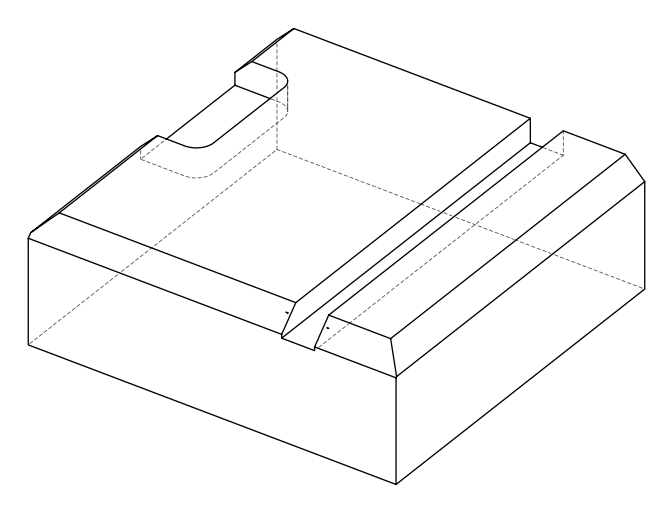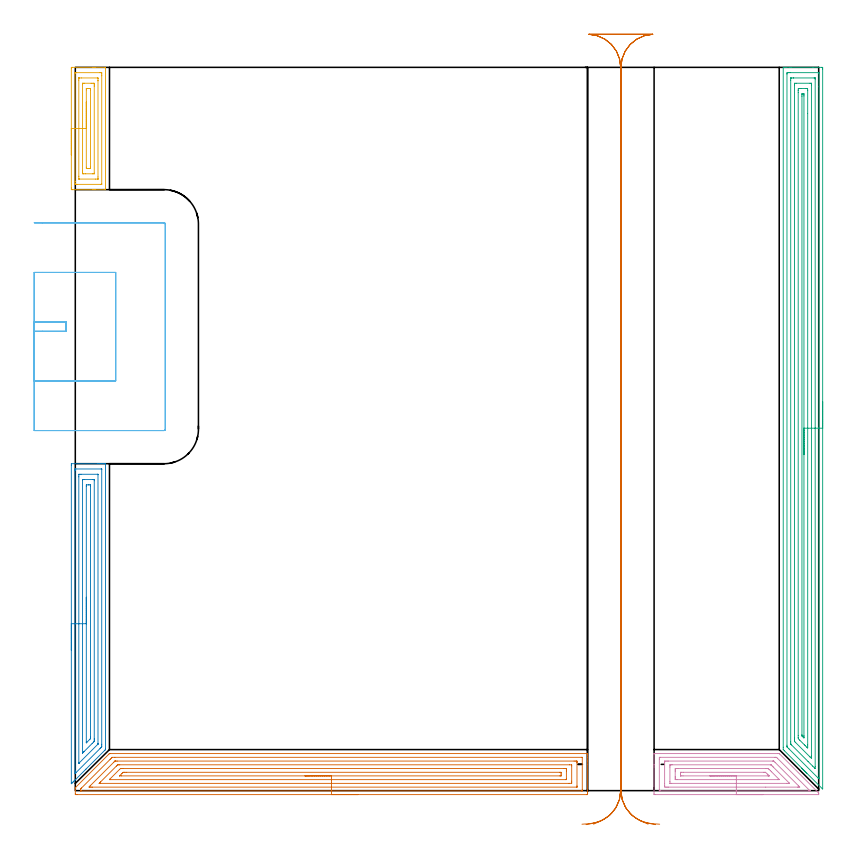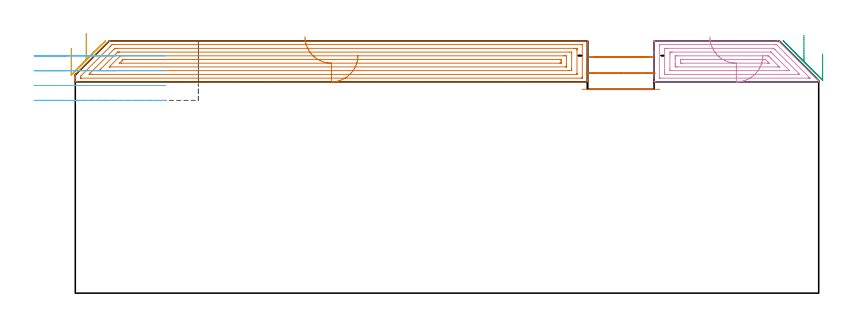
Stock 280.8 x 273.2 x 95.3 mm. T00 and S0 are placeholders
(PLAN: 7 operations, 1 tool changes, 39.9 min)
(1 AREA_MILL | FG_CHAMFER_SURFACE | UGT0205_001 | 9.29 min | 24123 mm3)
(2 AREA_MILL_1 | FG_CHAMFER_SURFACE_1 | UGT0205_001 | 4.84 min | 9904 mm3)
(3 AREA_MILL_2 | FG_CHAMFER_SURFACE_2 | UGT0205_001 | 12.95 min | 30322 mm3)
(4 AREA_MILL_3 | FG_CHAMFER_SURFACE_3 | UGT0205_001 | 2.91 min | 7186 mm3)
(5 AREA_MILL_4 | FG_CHAMFER_SURFACE_4 | UGT0205_001 | 2.1 min | 4413 mm3)
(6 MILL_SLOT | SLOT_PARTIAL_RECTANGULAR | UGT0201_107 | Follow Part, ap 6.25, ae 75% | 3.93 min | 105531 mm3)
(7 MILL_RECTANGULAR_SLOT | SLOT_RECTANGULAR | UGT0201_107 | Follow Part, ap 6.25, ae 75% | 3.94 min | 123748 mm3)
(TOOL UGT0205_001 | Chamfer Mill 20 x 3 x 45 deg. | D20 FL50 Z2)
(TOOL UGT0201_107 | End Mill 25 mm | D25 FL25 Z2)
(OP 1 AREA_MILL)
G17 G21 G94 G90
T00 M6
G54
G17 G0 G90 X106.75 Y-1.5 S1061 M3
G43 Z105.3 H0
Z89.8
G94 G1 X106.712 Z88.928 F250.
X106.598 Z88.064
X106.409 Z87.212
X106.147 Z86.38
X105.813 Z85.574
X105.41 Z84.8
X104.942 Z84.064
X104.41 Z83.372
X103.821 Z82.729
X103.178 Z82.14
X102.486 Z81.608
X101.75 Z81.14
X100.976 Z80.737
X100.17 Z80.403
X99.338 Z80.141
X98.486 Z79.952
X97.622 Z79.838
X96.75 Z79.8
X0.629
X0.486 Y-1.499 Z79.801
X0.002 Y-1.491 Z79.805
X0. Y-1.255 Z80.042
Y0.001 Z81.296
Y0.795 Z82.093
Y0.894 Z82.192
X0.002 Y1.091 Z82.388
X0.033 Y1.134 Z82.433
X12.759 Y13.859 Z95.159
X12.905 Y13.998 Z95.287
X13.147 Y14. Z95.3
X193.318
X193.491 Y13.997 Z95.288
X193.496 Y13.972 Z95.263
X193.498 Y13.934 Z95.226
X193.5 Y13.504 Z94.804
Y13.226 Z94.525
Y12.499 Z93.794
Y11.243 Z92.54
Y9.821 Z91.116
Y-0.891 Z80.406
X193.498 Y-1.157 Z80.14
X193.49 Y-1.492 Z79.806
X193.156 Y-1.499 Z79.799
X96.75 Y-1.5 Z79.8
Y-0.086 Z81.214
X2.33
X2.156 Y-0.084 Z81.216
X2.04 Y-0.081 Z81.219
X2.008 Y-0.078 Z81.222
X2.006 Y-0.075 Z81.225
X2.003 Y-0.058 Z81.242
X2.001 Y0.001 Z81.301
X2.005 Y0.413 Z81.713
X2.014 Y0.652 Z81.952
X2.246 Y0.894 Z82.194
X2.331 Y0.98 Z82.28
X13.147 Y11.798 Z93.098
X13.499 Y12.148 Z93.448
X13.856 Y12.499 Z93.799
X13.92 Y12.558 Z93.858
X13.96 Y12.58 Z93.88
X14.936 Y12.586 Z93.886
X191.17 Y12.585 Z93.885
X191.344 Y12.584 Z93.884
X191.46 Y12.581 Z93.881
X191.492 Y12.578 Z93.878
X191.494 Y12.575 Z93.875
X191.497 Y12.558 Z93.858
X191.499 Y12.499 Z93.799
X191.5 Y0.477 Z81.777
X191.496 Y0.001 Z81.301
X191.494 Y-0.05 Z81.25
X191.491 Y-0.071 Z81.229
X191.43 Y-0.079 Z81.221
X191.257 Y-0.084 Z81.216
X191.169 Y-0.085 Z81.215
X96.75 Y-0.086 Z81.214
Y1.328 Z82.628
X6.453 Y1.329 Z82.629
X5.994 Y1.33 Z82.63
X5.555 Y1.332 Z82.632
X5.382 Y1.335 Z82.635
X5.171 Y1.36 Z82.66
X5.346 Y1.541 Z82.841
X5.587 Y1.787 Z83.087
X14.512 Y10.713 Z92.013
X14.724 Y10.924 Z92.224
X14.936 Y11.132 Z92.432
X14.969 Y11.158 Z92.458
X14.992 Y11.165 Z92.465
X15.045 Y11.168 Z92.468
X15.153 Y11.17 Z92.47
X15.371 Y11.171 Z92.471
X15.83
X188.4
X188.836 Y11.17 Z92.47
X189.294 Y11.167 Z92.467
X189.446 Y11.164 Z92.464
X189.49 Y11.159 Z92.459
X189.494 Y11.055 Z92.355
X189.498 Y10.919 Z92.219
X189.499 Y10.713 Z92.013
X189.5 Y10.508 Z91.808
X189.499 Y1.787 Z83.087
X189.498 Y1.583 Z82.883
X189.49 Y1.376 Z82.676
X189.486 Y1.335 Z82.635
X189.465 Y1.333 Z82.633
X189.409 Y1.331 Z82.631
X189.294 Y1.329 Z82.629
X96.75 Y1.328 Z82.628
Y2.743 Z84.043
X9.507
X9.208 Y2.746 Z84.046
X9.059 Y2.75 Z84.05
X9.012 Y2.753 Z84.053
X9.029 Y2.771 Z84.071
X9.251 Y2.999 Z84.299
X9.476 Y3.227 Z84.527
X9.571 Y3.322 Z84.622
X15.503 Y9.254 Z90.554
X15.83 Y9.579 Z90.879
X15.953 Y9.697 Z90.997
X16.006 Y9.746 Z91.046
X16.101 Y9.75 Z91.05
X16.309 Y9.753 Z91.053
X16.724 Y9.757 Z91.057
X16.787
X186.676
X187.449 Y9.751 Z91.051
X187.489 Y9.75 Z91.05
X187.492 Y9.703 Z91.003
X187.496 Y9.594 Z90.894
X187.499 Y9.374 Z90.674
X187.5 Y3.578 Z84.878
X187.499 Y3.129 Z84.429
X187.496 Y2.907 Z84.207
X187.492 Y2.796 Z84.096
X187.488 Y2.75 Z84.05
X187.437 Y2.748 Z84.048
X186.612 Y2.743 Z84.043
X186.548
X96.75
Y4.157 Z85.457
X13.147
X12.918 Y4.16 Z85.46
X12.879 Y4.162 Z85.462
X12.873 Y4.163 Z85.463
X12.885 Y4.178 Z85.478
X12.937 Y4.237 Z85.537
X12.987 Y4.288 Z85.588
X13.023 Y4.325 Z85.625
X16.729 Y8.031 Z89.331
X17.033 Y8.323 Z89.623
X17.317 Y8.336 Z89.636
X17.618 Y8.339 Z89.639
X18.204 Y8.342 Z89.642
X184.515 Y8.343 Z89.643
X184.823 Y8.342 Z89.642
X185.414 Y8.338 Z89.638
X185.47 Y8.336 Z89.636
X185.49 Y8.326 Z89.626
X185.496 Y8.256 Z89.556
X185.498 Y8.035 Z89.335
X185.5 Y7.36 Z88.66
Y4.465 Z85.765
X185.499 Y4.296 Z85.596
X185.498 Y4.211 Z85.511
X185.494 Y4.17 Z85.47
X185.491 Y4.165 Z85.465
X185.48 Y4.162 Z85.462
X185.44 Y4.159 Z85.459
X185.131 Y4.157 Z85.457
X96.75
Y5.571 Z86.871
X17.404
X16.735 Y5.573 Z86.873
X16.724 Y5.574 Z86.874
Y5.576 Z86.876
X17.618 Y6.47 Z87.77
X17.958 Y6.803 Z88.103
X18.042 Y6.882 Z88.182
X18.092 Y6.922 Z88.222
X18.173 Y6.923 Z88.223
X18.512 Y6.927 Z88.227
X18.727 Y6.928 Z88.228
X19.406 Y6.929 Z88.229
X183.035 Y6.928 Z88.228
X183.251 Y6.927 Z88.227
X183.414 Y6.924 Z88.224
X183.487 Y6.922 Z88.222
X183.49 Y6.88 Z88.18
X183.498 Y6.681 Z87.981
X183.499 Y6.25 Z87.55
X183.498 Y5.788 Z87.088
X183.493 Y5.632 Z86.932
X183.49 Y5.581 Z86.881
X183.459 Y5.578 Z86.878
X183.375 Y5.575 Z86.875
X183.035 Y5.572 Z86.872
X96.75 Y5.571 Z86.871
X95.878 Z86.909
X95.014 Z87.023
X94.162 Z87.212
X93.33 Z87.474
X92.524 Z87.808
X91.75 Z88.211
X91.014 Z88.68
X90.322 Z89.211
X89.679 Z89.8
X89.09 Z90.443
X88.558 Z91.135
X88.09 Z91.871
X87.687 Z92.645
X87.353 Z93.451
X87.091 Z94.283
X86.902 Z95.135
X86.788 Z96.
X86.75 Z96.871
G0 Z105.3
M5
M2
(OP 2 AREA_MILL_1)
G17 G21 G94 G90
T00 M6
G54
G17 G0 G90 X-1.5 Y53.05 S1061 M3
G43 Z105.3 H0
Z92.4
G94 G1 Y53.088 Z91.528 F250.
Y53.202 Z90.664
Y53.391 Z89.812
Y53.653 Z88.98
Y53.987 Z88.174
Y54.39 Z87.4
Y54.859 Z86.664
Y55.39 Z85.972
Y55.979 Z85.329
Y56.622 Z84.74
Y57.314 Z84.208
Y58.05 Z83.74
Y58.824 Z83.337
Y59.63 Z83.003
Y60.462 Z82.741
Y61.314 Z82.552
Y62.179 Z82.438
Y63.05 Z82.4
Y122.886
X-1.494 Y123.44 Z82.403
X-1.492 Y123.49 Z82.406
X-1.436 Y123.5 Z82.462
X8.443 Z92.337
X8.989 Z92.886
X9.316 Z93.212
X9.862 Z93.758
X10.19 Z94.084
X10.845 Z94.744
X11.147 Z95.047
X11.274 Y123.499 Z95.166
X11.349 Y123.495 Z95.241
X11.397 Y123.49 Z95.288
X11.4 Y123.332 Z95.3
Y15.717
Y15.506 Z95.285
X11.335 Y15.435 Z95.226
X11.155 Y15.254 Z95.053
X4.026 Y8.126 Z87.926
X0.147 Y4.245 Z84.043
X0.008 Y4.107 Z83.906
X-0.148 Y3.951 Z83.75
X-0.29 Y3.808 Z83.606
X-0.438 Y3.661 Z83.46
X-0.575 Y3.524 Z83.323
X-0.726 Y3.371 Z83.169
X-0.885 Y3.214 Z83.013
X-1.002 Y3.097 Z82.896
X-1.163 Y2.934 Z82.732
X-1.332 Y2.768 Z82.566
X-1.492 Y2.61 Z82.406
X-1.496 Y2.651 Z82.404
X-1.5 Y2.768 Z82.4
Y63.05
X-0.086 Z83.814
Y120.891
X-0.085 Y121.1 Z83.815
X-0.08 Y121.442 Z83.82
X-0.079 Y121.48 Z83.821
X-0.072 Y121.49 Z83.828
X-0.042 Y121.493 Z83.858
X0.062 Y121.498 Z83.962
X0.192 Y121.5 Z84.092
X9.799 Z93.699
X9.94 Y121.497 Z93.84
X9.969 Y121.494 Z93.869
X9.978 Y121.49 Z93.878
X9.981 Y121.482 Z93.881
X9.983 Y121.449 Z93.883
X9.985 Y121.309 Z93.885
Y17.503
X9.982 Y16.823 Z93.882
X9.979 Y16.61 Z93.879
X9.97 Y16.531 Z93.87
X9.907 Y16.464 Z93.807
X9.808 Y16.36 Z93.708
X9.684 Y16.234 Z93.584
X9.316 Y15.866 Z93.216
X0.237 Y6.787 Z84.137
X0.032 Y6.586 Z83.932
X-0.034 Y6.525 Z83.866
X-0.079 Y6.487 Z83.821
X-0.082 Y6.574 Z83.818
X-0.084 Y6.787 Z83.816
X-0.085 Y7.181 Z83.815
X-0.086 Y7.471 Z83.814
Y63.05
X1.328 Z85.228
X1.329 Y118.552 Z85.229
X1.331 Y119.314 Z85.231
X1.333 Y119.441 Z85.233
X1.335 Y119.48 Z85.235
X1.367 Y119.49 Z85.267
X1.457 Y119.492 Z85.357
X2.148 Y119.5 Z86.048
X8.443 Y119.499 Z92.343
X8.504 Y119.498 Z92.404
X8.552 Y119.493 Z92.452
X8.562 Y119.49 Z92.462
X8.565 Y119.48 Z92.465
X8.568 Y119.445 Z92.468
X8.571 Y119.314 Z92.471
Y17.884
X8.569 Y17.694 Z92.469
X8.567 Y17.6 Z92.467
X8.565 Y17.58 Z92.465
X8.549 Y17.559 Z92.449
X8.503 Y17.503 Z92.403
X1.409 Y10.408 Z85.309
X1.358 Y10.359 Z85.258
X1.344 Y10.353 Z85.244
X1.334 Y10.35 Z85.234
X1.332 Y10.359 Z85.232
X1.33 Y10.377 Z85.23
X1.329 Y10.49 Z85.229
X1.328 Y63.05 Z85.228
X2.743 Z86.643
Y117.263
X2.744 Y117.388 Z86.644
X2.748 Y117.471 Z86.648
X2.75 Y117.488 Z86.65
X2.755 Y117.492 Z86.655
X2.78 Y117.495 Z86.68
X3.203 Y117.5 Z87.103
X3.23 Z87.13
X6.697 Z90.597
X6.724 Z90.624
X7.111 Y117.49 Z91.011
X7.151 Y117.487 Z91.051
X7.153 Y117.456 Z91.053
X7.156 Y117.41 Z91.056
X7.157 Y117.364 Z91.057
Y117.056
Y19.712
X7.156 Y19.29 Z91.056
X7.153 Y18.822 Z91.053
X7.15 Y18.613 Z91.05
X6.945 Y18.396 Z90.845
X6.379 Y17.828 Z90.279
X3.289 Y14.737 Z87.189
X3.203 Y14.652 Z87.103
X2.845 Y14.298 Z86.745
X2.785 Y14.241 Z86.685
X2.75 Y14.211 Z86.65
X2.746 Y14.261 Z86.646
X2.744 Y14.302 Z86.644
X2.743 Y14.402 Z86.643
Y63.05
X4.157 Z88.057
Y114.848
X4.161 Y115.254 Z88.061
X4.164 Y115.455 Z88.064
X4.171 Y115.49 Z88.071
X4.222 Y115.494 Z88.122
X4.314 Y115.498 Z88.214
X4.95 Y115.5 Z88.85
X5.186 Y115.499 Z89.086
X5.659 Y115.493 Z89.559
X5.71 Y115.49 Z89.61
X5.736 Y115.485 Z89.636
X5.738 Y115.45 Z89.638
X5.741 Y115.277 Z89.641
X5.743 Y114.93 Z89.643
Y114.848
Y20.183
X5.738 Y19.777 Z89.638
X5.736 Y19.678 Z89.636
X5.727 Y19.637 Z89.627
X5.702 Y19.609 Z89.602
X5.608 Y19.51 Z89.508
X5.391 Y19.29 Z89.291
X4.398 Y18.296 Z88.298
X4.284 Y18.184 Z88.184
X4.188 Y18.093 Z88.088
X4.17 Y18.079 Z88.07
X4.164 Y18.078 Z88.064
X4.162 Y18.117 Z88.062
X4.158 Y18.314 Z88.058
X4.157 Y63.05 Z88.057
Y63.922 Z88.095
Y64.787 Z88.209
Y65.638 Z88.398
Y66.47 Z88.66
Y67.276 Z88.994
Y68.05 Z89.397
Y68.786 Z89.865
Y69.478 Z90.396
Y70.121 Z90.986
Y70.711 Z91.629
Y71.242 Z92.321
Y71.71 Z93.057
Y72.113 Z93.831
Y72.447 Z94.637
Y72.709 Z95.469
Y72.898 Z96.32
Y73.012 Z97.185
Y73.05 Z98.057
G0 Z105.3
M5
M2
(OP 3 AREA_MILL_2)
G17 G21 G94 G90
T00 M6
G54
G17 G0 G90 X282.3 Y146.9 S1061 M3
G43 Z105.3 H0
Z90.4
G94 G1 Y146.862 Z89.528 F250.
Y146.748 Z88.664
Y146.559 Z87.812
Y146.297 Z86.98
Y145.963 Z86.174
Y145.56 Z85.4
Y145.091 Z84.664
Y144.56 Z83.972
Y143.971 Z83.329
Y143.328 Z82.74
Y142.636 Z82.208
Y141.9 Z81.74
Y141.126 Z81.337
Y140.32 Z81.003
Y139.488 Z80.741
Y138.636 Z80.552
Y137.771 Z80.438
Y136.9 Z80.4
Y0.763
X282.293 Y0.619 Z80.406
X282.138 Y0.763 Z80.561
X276.334 Y6.565 Z86.364
X276.169 Y6.729 Z86.526
X276.009 Y6.89 Z86.689
X275.887 Y7.012 Z86.81
X275.729 Y7.168 Z86.966
X275.576 Y7.323 Z87.122
X275.441 Y7.458 Z87.257
X275.29 Y7.608 Z87.406
X275.143 Y7.756 Z87.555
X274.995 Y7.904 Z87.703
X274.85 Y8.048 Z87.846
X274.71 Y8.189 Z87.988
X274.548 Y8.351 Z88.149
X274.411 Y8.487 Z88.285
X267.818 Y15.082 Z94.882
X267.411 Y15.492 Z95.289
X267.407 Y15.5 Z95.293
X267.4 Y16.385 Z95.3
Y273.114 Z95.299
X267.408 Y273.19 Z95.291
X267.645 Y273.2 Z95.054
X267.704 Z94.995
X268.056 Z94.643
X268.697 Z93.998
X269.896 Z92.801
X270.455 Z92.239
X278.666 Z84.031
X281.882 Z80.815
X282.165 Y273.197 Z80.533
X282.292 Y273.19 Z80.406
X282.299 Y273.061 Z80.399
X282.3 Y272.591 Z80.4
Y136.9
X280.886 Z81.814
X280.885 Y4.9 Z81.815
X280.884 Y4.78 Z81.816
X280.879 Y4.525 Z81.821
X280.876 Y4.484 Z81.824
X280.84 Y4.516 Z81.86
X280.8 Y4.554 Z81.9
X280.57 Y4.78 Z82.13
X269.576 Y15.774 Z93.124
X268.967 Y16.385 Z93.733
X268.878 Y16.478 Z93.822
X268.827 Y16.534 Z93.873
X268.821 Y16.579 Z93.879
X268.818 Y16.772 Z93.882
X268.815 Y17.158 Z93.885
X268.816 Y270.685 Z93.884
X268.817 Y270.806 Z93.883
X268.822 Y271.182 Z93.878
X269.193 Y271.195 Z93.507
X269.576 Y271.198 Z93.124
X270.067 Y271.2 Z92.633
X280.805 Y271.199 Z81.895
X280.834 Y271.197 Z81.866
X280.864 Y271.191 Z81.836
X280.879 Y271.186 Z81.821
X280.88 Y271.163 Z81.82
X280.885 Y270.926 Z81.815
X280.886 Y265.872 Z81.814
Y136.9
X279.472 Z83.228
X279.471 Y9.014 Z83.229
X279.467 Y8.351 Z83.233
Y8.349
X279.454 Y8.351 Z83.246
X279.245 Y8.556 Z83.455
X278.556 Y9.243 Z84.144
X276.77 Y11.029 Z85.93
X270.522 Y17.278 Z92.178
X270.455 Y17.346 Z92.245
X270.256 Y17.556 Z92.445
X270.235 Y17.587 Z92.465
X270.233 Y17.665 Z92.467
X270.23 Y17.787 Z92.47
X270.229 Y18.4 Z92.471
Y268.357
X270.232 Y269.02 Z92.468
X270.234 Y269.134 Z92.466
X270.236 Y269.183 Z92.464
X270.286 Y269.192 Z92.414
X270.455 Y269.196 Z92.245
X271.157 Y269.2 Z91.543
X271.334 Z91.366
X279.069 Y269.199 Z83.631
X279.245 Y269.197 Z83.455
X279.422 Y269.192 Z83.278
X279.465 Y269.189 Z83.235
X279.467 Y269.157 Z83.233
X279.47 Y269.097 Z83.23
X279.471 Y269.02 Z83.229
Y268.791
X279.472 Y136.9 Z83.228
X278.057 Z84.643
Y13.129
X278.055 Y12.814 Z84.645
X278.05 Y12.242 Z84.65
X277.487 Y12.765 Z85.213
X277.435 Y12.814 Z85.265
X272.079 Y18.17 Z90.621
X271.94 Y18.312 Z90.76
X271.654 Y18.607 Z91.046
X271.649 Y18.743 Z91.051
X271.646 Y19.063 Z91.054
X271.643 Y19.642 Z91.057
Y19.956
X271.644 Y266.342 Z91.056
X271.645 Y266.919 Z91.055
X271.648 Y267.113 Z91.052
X271.65 Y267.176 Z91.05
X271.686 Y267.19 Z91.014
X272.247 Y267.2 Z90.453
X277.522 Z85.178
X277.911 Y267.196 Z84.789
X278.008 Y267.193 Z84.692
X278.05 Y267.19 Z84.65
X278.052 Y267.157 Z84.648
X278.054 Y267.07 Z84.646
X278.057 Y266.656 Z84.643
Y266.342
Y136.9
X276.643 Z86.057
Y17.278
X276.641 Y16.385 Z86.059
X276.639 Y16.353 Z86.061
X276.608 Y16.102 Z86.092
X276.317 Y16.385 Z86.383
X275.729 Y16.969 Z86.971
X275.42 Y17.278 Z87.28
X273.637 Y19.063 Z89.063
X273.092 Y19.618 Z89.608
X273.061 Y19.956 Z89.639
X273.059 Y19.99 Z89.641
X273.057 Y20.848 Z89.643
Y263.664
X273.059 Y264.557 Z89.641
Y264.59
X273.092 Y265.19 Z89.608
X273.341 Y265.197 Z89.359
X273.971 Y265.2 Z88.729
X274.217 Z88.483
X275.976 Y265.199 Z86.724
X276.608 Y265.19 Z86.092
X276.641 Y264.557 Z86.059
X276.642 Y264.522 Z86.058
X276.643 Y255.741 Z86.057
Y136.9
X275.229 Z87.471
Y20.848
X275.228 Y20.465 Z87.472
X275.223 Y19.956 Z87.477
X275.222 Y19.941 Z87.478
X275.198 Y19.956 Z87.502
X274.85 Y20.299 Z87.85
X274.578 Y20.574 Z88.122
X274.511 Y20.645 Z88.189
X274.48 Y20.68 Z88.22
X274.478 Y20.721 Z88.222
X274.475 Y20.848 Z88.225
X274.472 Y21.233 Z88.228
Y262.262
X274.475 Y262.771 Z88.225
X274.478 Y263.149 Z88.222
X274.486 Y263.19 Z88.214
X274.534 Y263.193 Z88.166
X274.639 Y263.197 Z88.061
X274.85 Y263.199 Z87.85
X274.991 Z87.709
X275.103 Y263.197 Z87.597
X275.178 Y263.194 Z87.522
X275.217 Y263.191 Z87.483
X275.222 Y263.155 Z87.478
X275.226 Y262.771 Z87.474
X275.228 Y262.387 Z87.472
X275.229 Y136.9 Z87.471
Y136.028 Z87.509
Y135.163 Z87.623
Y134.312 Z87.812
Y133.48 Z88.074
Y132.674 Z88.408
Y131.9 Z88.811
Y131.164 Z89.28
Y130.472 Z89.811
Y129.829 Z90.4
Y129.239 Z91.043
Y128.708 Z91.735
Y128.24 Z92.471
Y127.837 Z93.245
Y127.503 Z94.051
Y127.241 Z94.883
Y127.052 Z95.735
Y126.938 Z96.6
Y126.9 Z97.471
G0 Z105.3
M5
M2
(OP 4 AREA_MILL_3)
G17 G21 G94 G90
T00 M6
G54
G17 G0 G90 X259.7 Y-1.5 S1061 M3
G43 Z105.3 H0
Z89.8
G94 G1 X259.662 Z88.928 F250.
X259.548 Z88.064
X259.359 Z87.212
X259.097 Z86.38
X258.763 Z85.574
X258.36 Z84.8
X257.892 Z84.064
X257.36 Z83.372
X256.771 Z82.729
X256.128 Z82.14
X255.436 Z81.608
X254.7 Z81.14
X253.926 Z80.737
X253.12 Z80.403
X252.288 Z80.141
X251.437 Z79.952
X250.572 Z79.838
X249.7 Z79.8
X219.12
X218.834 Y-1.496 Z79.802
X218.61 Y-1.491 Z79.805
X218.6 Y-1.26 Z80.036
Y8.928 Z90.222
Y9.665 Z90.964
Y9.821 Z91.119
Y13.789 Z95.087
X218.607 Y13.974 Z95.268
X218.61 Y13.996 Z95.29
X218.677 Y14. Z95.3
X265.211
X265.895 Y13.997 Z95.288
X266.055 Y13.846 Z95.145
X280.28 Y-0.379 Z80.92
X280.723 Y-0.823 Z80.476
X280.787 Y-0.891 Z80.408
X280.79 Y-0.899 Z80.4
X280.8 Y-1.201 Z80.097
X280.799 Y-1.492 Z79.806
X280.723 Y-1.5 Z79.8
X249.7
Y-0.086 Z81.214
X220.893
X220.807 Y-0.084 Z81.216
X220.635 Y-0.079 Z81.221
X220.609 Y-0.075 Z81.225
X220.605 Y-0.066 Z81.234
X220.602 Y-0.041 Z81.259
X220.6 Y0.001 Z81.301
Y0.296 Z81.596
X220.601 Y11.9 Z93.2
X220.608 Y12.499 Z93.799
X220.61 Y12.566 Z93.866
X220.721 Y12.579 Z93.879
X220.809 Y12.584 Z93.884
X220.893 Y12.585 Z93.885
X264.325
X264.411 Y12.584 Z93.884
X264.584 Y12.58 Z93.88
X264.868 Y12.571 Z93.871
X264.945 Y12.499 Z93.799
X265.211 Y12.238 Z93.538
X277.448 Y0.001 Z81.301
X277.494 Y-0.048 Z81.252
X277.514 Y-0.075 Z81.225
X277.515 Y-0.079 Z81.221
X277.425 Y-0.081 Z81.219
X277.08 Y-0.085 Z81.215
X276.907 Y-0.086 Z81.214
X249.7
Y1.328 Z82.628
X224.007 Y1.329 Z82.629
X223.552
X223.118 Y1.331 Z82.631
X222.666 Y1.335 Z82.635
X222.609 Y1.787 Z83.087
X222.603 Y1.85 Z83.15
X222.6 Y2.679 Z83.979
Y2.745 Z84.045
Y10.779 Z92.079
X222.602 Y10.846 Z92.146
X222.608 Y10.978 Z92.278
X222.619 Y11.165 Z92.465
X222.666 Y11.166 Z92.466
X223.099 Y11.17 Z92.47
X223.552 Y11.171 Z92.471
X223.984
X263.439
X263.59 Y11.17 Z92.47
X263.711 Y11.168 Z92.468
X263.791 Y11.164 Z92.464
X263.83 Y11.159 Z92.459
X264.325 Y10.676 Z91.976
X273.213 Y1.787 Z83.087
X273.637 Y1.335 Z82.635
X273.189 Y1.332 Z82.632
X272.756 Y1.329 Z82.629
X260.785 Y1.328 Z82.628
X249.7
Y2.743 Z84.043
X225.262
X224.89 Y2.745 Z84.045
X224.704 Y2.747 Z84.047
X224.619 Y2.749 Z84.049
X224.61 Y2.81 Z84.11
X224.601 Y3.408 Z84.708
Y8.928 Z90.228
X224.607 Y9.651 Z90.951
X224.614 Y9.75 Z91.05
X224.708 Y9.753 Z91.053
X224.913 Y9.755 Z91.055
X225.325 Y9.757 Z91.057
X225.388
X262.616
X262.718 Y9.754 Z91.054
X262.768 Y9.75 Z91.05
X262.793 Y9.746 Z91.046
X262.894 Y9.649 Z90.949
X263.255 Y9.294 Z90.594
X263.439 Y9.113 Z90.413
X263.623 Y8.928 Z90.228
X269.741 Y2.808 Z84.108
X269.764 Y2.783 Z84.083
X269.782 Y2.758 Z84.058
X269.786 Y2.749 Z84.049
X269.768 Y2.748 Z84.048
X269.643 Y2.744 Z84.044
X269.58 Y2.743 Z84.043
X268.757
X249.7
Y4.157 Z85.457
X227.402 Y4.158 Z85.458
X227.098 Y4.16 Z85.46
X226.792 Y4.164 Z85.464
X226.61 Y4.171 Z85.471
X226.606 Y4.298 Z85.598
X226.603 Y4.465 Z85.765
X226.6 Y4.965 Z86.265
Y5.357 Z86.657
Y7.143 Z88.443
X226.601 Y7.643 Z88.943
X226.605 Y8.035 Z89.335
X226.61 Y8.285 Z89.585
X226.618 Y8.336 Z89.636
X226.691 Y8.339 Z89.639
X226.794 Y8.341 Z89.641
X227.098 Y8.343 Z89.643
X227.678
X260.78 Y8.342 Z89.642
X261.364 Y8.34 Z89.64
X261.666 Y8.336 Z89.636
X261.76 Y8.33 Z89.63
X261.86 Y8.234 Z89.534
X262.064 Y8.035 Z89.335
X262.552 Y7.549 Z88.849
X262.959 Y7.143 Z88.443
X265.779 Y4.321 Z85.621
X265.891 Y4.204 Z85.504
X265.923 Y4.168 Z85.468
X265.924 Y4.164 Z85.464
X265.909 Y4.162 Z85.462
X265.823 Y4.159 Z85.459
X265.517 Y4.157 Z85.457
X265.211
X249.7
Y5.571 Z86.871
X229.544
X228.87 Y5.573 Z86.873
X228.654 Y5.576 Z86.876
X228.613 Y5.578 Z86.878
X228.609 Y5.591 Z86.891
X228.603 Y5.627 Z86.927
X228.6 Y6.25 Z87.55
Y6.522 Z87.822
X228.603 Y6.794 Z88.094
X228.606 Y6.872 Z88.172
X228.61 Y6.916 Z88.216
X228.621 Y6.922 Z88.222
X228.702 Y6.925 Z88.225
X228.87 Y6.927 Z88.227
X229.083 Y6.929 Z88.229
X229.757
X260.106
X260.443 Y6.927 Z88.227
X260.611 Y6.924 Z88.224
X260.693 Y6.922 Z88.222
X260.732 Y6.908 Z88.208
X260.78 Y6.867 Z88.167
X261.401 Y6.25 Z87.55
X261.666 Y5.985 Z87.285
X262.053 Y5.587 Z86.887
X262.06 Y5.577 Z86.877
X262.047 Y5.575 Z86.875
X261.993 Y5.573 Z86.873
X261.884 Y5.572 Z86.872
X261.666 Y5.571 Z86.871
X249.7
X248.828 Z86.909
X247.964 Z87.023
X247.112 Z87.212
X246.28 Z87.474
X245.474 Z87.808
X244.7 Z88.211
X243.964 Z88.68
X243.272 Z89.211
X242.629 Z89.8
X242.04 Z90.443
X241.509 Z91.135
X241.04 Z91.871
X240.637 Z92.645
X240.303 Z93.451
X240.041 Z94.283
X239.852 Z95.135
X239.738 Z96.
X239.7 Z96.871
G0 Z105.3
M5
M2
(OP 5 AREA_MILL_4)
G17 G21 G94 G90
T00 M6
G54
G17 G0 G90 X-1.5 Y240.1 S1061 M3
G43 Z105.3 H0
Z92.4
G94 G1 Y240.138 Z91.528 F250.
Y240.252 Z90.664
Y240.441 Z89.812
Y240.703 Z88.98
Y241.037 Z88.174
Y241.44 Z87.4
Y241.908 Z86.664
Y242.44 Z85.972
Y243.029 Z85.329
Y243.672 Z84.74
Y244.364 Z84.208
Y245.1 Z83.74
Y245.874 Z83.337
Y246.68 Z83.003
Y247.512 Z82.741
Y248.364 Z82.552
Y249.228 Z82.438
Y250.1 Z82.4
X-1.499 Y272.688 Z82.401
X-1.496 Y273.026
X-1.492 Y273.19 Z82.405
X-1.163 Y273.2 Z82.733
X6.697 Z90.59
X7.433 Z91.331
X7.57 Z91.468
X11.296 Y273.199 Z95.194
X11.396 Y273.19 Z95.29
X11.4 Y273.13 Z95.3
Y227.069
X11.396 Y227.01 Z95.29
X11.347 Y227.002 Z95.243
X11.295 Y227. Z95.193
X7.433 Z91.331
X6.697 Z90.59
X-1.163 Y227.001 Z82.733
X-1.491 Y227.01 Z82.405
X-1.498 Y227.512 Z82.402
X-1.5 Y227.854 Z82.4
Y250.1
X-0.086 Z83.814
X-0.085 Y270.916 Z83.815
X-0.084 Y271.086 Z83.816
X-0.081 Y271.17 Z83.819
X-0.08 Y271.183 Z83.82
X-0.055 Y271.19 Z83.845
X0.024 Y271.194 Z83.924
X0.304 Y271.199 Z84.204
X9.316 Z93.216
X9.913 Y271.197 Z93.813
X9.961 Y271.19 Z93.861
X9.979 Y271.184 Z93.879
X9.981 Y271.127 Z93.881
X9.984 Y270.916 Z93.884
X9.986 Y270.237 Z93.886
Y270.03
X9.985 Y229.284 Z93.885
X9.983 Y229.114 Z93.883
X9.981 Y229.031 Z93.881
X9.98 Y229.017 Z93.88
X9.955 Y229.01 Z93.855
X9.876 Y229.006 Z93.776
X9.595 Y229.001 Z93.495
X0.584 Z84.484
X-0.013 Y229.003 Z83.887
X-0.061 Y229.01 Z83.839
X-0.079 Y229.016 Z83.821
X-0.081 Y229.073 Z83.819
X-0.084 Y229.284 Z83.816
X-0.086 Y229.963 Z83.814
Y230.17
Y250.1
X1.328 Z85.228
Y268.389
X1.331 Y269.145 Z85.231
X1.333 Y269.176 Z85.233
X1.334 Y269.185 Z85.234
X1.349 Y269.19 Z85.249
X1.404 Y269.198 Z85.304
X1.457 Y269.199 Z85.357
X2.276 Y269.2 Z86.176
X8.389 Y269.199 Z92.289
X8.443 Y269.196 Z92.343
X8.497 Y269.19 Z92.397
X8.565 Y269.179 Z92.465
X8.567 Y269.145 Z92.467
X8.569 Y269.017 Z92.469
X8.571 Y268.259 Z92.471
Y268.129
Y231.811
X8.569 Y231.055 Z92.469
X8.567 Y231.024 Z92.467
X8.566 Y231.015 Z92.466
X8.551 Y231.01 Z92.451
X8.496 Y231.002 Z92.396
X8.443 Y231.001 Z92.343
X7.624 Y231. Z91.524
X1.511 Y231.001 Z85.411
X1.457 Y231.004 Z85.357
X1.403 Y231.01 Z85.303
X1.335 Y231.021 Z85.235
X1.333 Y231.055 Z85.233
X1.331 Y231.183 Z85.231
X1.329 Y231.941 Z85.229
X1.328 Y232.071 Z85.228
Y250.1
X2.743 Z86.643
Y266.954
X2.745 Y267.11 Z86.645
X2.747 Y267.166 Z86.647
X2.749 Y267.19 Z86.649
X2.765 Y267.192 Z86.665
X2.852 Y267.196 Z86.752
X3.203 Y267.199 Z87.103
X3.374 Y267.2 Z87.274
X5.994 Z89.894
X6.697 Y267.199 Z90.597
X6.869 Y267.198 Z90.769
X7.067 Y267.19 Z90.967
X7.151 Y267.18 Z91.051
X7.152 Y267.136 Z91.052
X7.155 Y266.908 Z91.055
X7.157 Y266.487 Z91.057
Y266.02
Y233.246
X7.155 Y233.09 Z91.055
X7.153 Y233.034 Z91.053
X7.15 Y233.011 Z91.05
X7.135 Y233.008 Z91.035
X7.048 Y233.005 Z90.948
X6.697 Y233.001 Z90.597
X6.526 Y233. Z90.426
X3.906 Z87.806
X3.203 Y233.001 Z87.103
X3.031 Y233.002 Z86.931
X2.833 Y233.01 Z86.733
X2.749 Y233.02 Z86.649
X2.748 Y233.065 Z86.648
X2.745 Y233.292 Z86.645
X2.743 Y233.713 Z86.643
Y234.18
Y250.1
X4.157 Z88.057
Y264.716
X4.159 Y265.118 Z88.059
X4.161 Y265.167 Z88.061
X4.163 Y265.185 Z88.063
X4.187 Y265.19 Z88.087
X4.313 Y265.195 Z88.213
X4.473 Y265.199 Z88.373
X4.95 Y265.2 Z88.85
X5.346 Y265.199 Z89.246
X5.637 Y265.194 Z89.537
X5.691 Y265.19 Z89.591
X5.736 Y265.182 Z89.636
X5.743 Y264.716 Z89.643
Y235.484
X5.74 Y235.082 Z89.64
X5.739 Y235.033 Z89.639
X5.737 Y235.015 Z89.637
X5.713 Y235.01 Z89.613
X5.587 Y235.005 Z89.487
X5.427 Y235.001 Z89.327
X4.95 Y235. Z88.85
X4.553 Y235.001 Z88.453
X4.262 Y235.006 Z88.162
X4.209 Y235.01 Z88.109
X4.164 Y235.018 Z88.064
X4.157 Y235.484 Z88.057
Y250.1
Y250.972 Z88.095
Y251.836 Z88.209
Y252.688 Z88.398
Y253.52 Z88.66
Y254.326 Z88.994
Y255.1 Z89.397
Y255.836 Z89.865
Y256.528 Z90.396
Y257.171 Z90.986
Y257.76 Z91.629
Y258.292 Z92.321
Y258.76 Z93.057
Y259.163 Z93.831
Y259.497 Z94.637
Y259.759 Z95.469
Y259.948 Z96.32
Y260.062 Z97.185
Y260.1 Z98.057
G0 Z105.3
M5
M2
(OP 6 MILL_SLOT)
G17 G21 G94 G90
T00 M6
G54
G17 G0 G90 X-15.5 Y173.5 S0 M3
G43 Z105.3 H0
Z89.675
G94 G1 X-12.5 F250.
X-3.5 F500.
Y177.
X-12.5
X-15.5 F250.
Y154.75
X-12.5
X15.25 F500.
Y195.75
X-12.5
X-15.5 F250.
Y136.
X-12.5
X33.5 F500.
G3 X34. Y136.5 R0.5
G1 Y214.
G3 X33.5 Y214.5 R0.5
G1 X-12.5
X-15.5 F250.
G0 Y173.5 Z84.05
G1 X-12.5
X-3.5 F500.
Y177.
X-12.5
X-15.5 F250.
Y154.75
X-12.5
X15.25 F500.
Y195.75
X-12.5
X-15.5 F250.
Y136.
X-12.5
X33.5 F500.
G3 X34. Y136.5 R0.5
G1 Y214.
G3 X33.5 Y214.5 R0.5
G1 X-12.5
X-15.5 F250.
G0 Y173.5 Z78.425
G1 X-12.5
X-3.5 F500.
Y177.
X-12.5
X-15.5 F250.
Y154.75
X-12.5
X15.25 F500.
Y195.75
X-12.5
X-15.5 F250.
Y136.
X-12.5
X33.5 F500.
G3 X34. Y136.5 R0.5
G1 Y214.
G3 X33.5 Y214.5 R0.5
G1 X-12.5
X-15.5 F250.
G0 Y173.5 Z72.8
G1 X-12.5
X-3.5 F500.
Y177.
X-12.5
X-15.5 F250.
Y154.75
X-12.5
X15.25 F500.
Y195.75
X-12.5
X-15.5 F250.
Y136.
X-12.5
X33.5 F500.
G3 X34. Y136.5 R0.5
G1 Y214.
G3 X33.5 Y214.5 R0.5
G1 X-12.5
X-15.5 F250.
G0 Z105.3
M5
M2
(OP 7 MILL_RECTANGULAR_SLOT)
G17 G21 G94 G90
T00 M6
G54
G17 G0 G90 X216.353 Y-12.657 S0 M3
G43 Z105.3 H0
Z89.2
G94 G1 X213.603 Y-11.458 F250.
G2 X206.1 Y0. R12.5 F500.
G1 Y273.2
G2 X218.1 Y285.69 R12.5
G1 X194.
G2 X206. Y273.2 R12.5
G1 Y0.
G2 X198.497 Y-11.458 R12.5
G1 X195.747 Y-12.657 F250.
G0 X219.179 Y-12.842 Z83.1
G1 X216.233 Y-12.274
G2 X206.1 Y0. R12.5 F500.
G1 Y273.2
G2 X218.1 Y285.69 R12.5
G1 X194.
G2 X206. Y273.2 R12.5
G1 Y0.
G2 X195.867 Y-12.274 R12.5
G1 X192.921 Y-12.842 F250.
G0 X220.727 Y-12.678 Z77.
G1 X217.735 Y-12.47
G2 X206.1 Y0. R12.5 F500.
G1 Y273.2
G2 X218.1 Y285.69 R12.5
G1 Y285.7
X194.
Y285.69
G2 X206. Y273.2 R12.5
G1 Y0.
G2 X194.366 Y-12.47 R12.5
G1 X191.373 Y-12.678 F250.
G0 Z105.3
M5
M2
